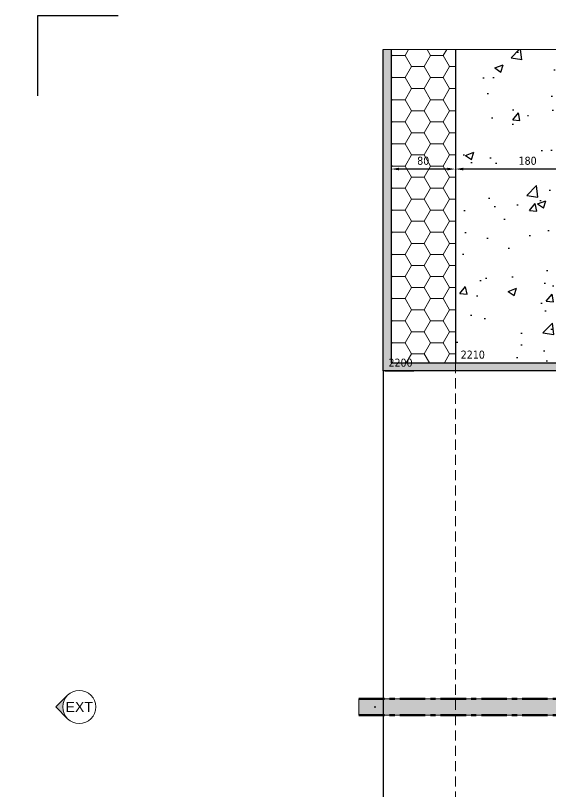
# Model space of a CAD drawing. Header units: millimetres. Extents: x -20000 to 230000, y -17405 to 25402.
# Drawn here: x 44290 to 44956, y -4329 to -3364 of the extents above; entities that cross this region are included whole.
import ezdxf

# ---------------------------------------------------------------- set-up
doc = ezdxf.new("R2010")
doc.units = ezdxf.units.MM
doc.header["$PDMODE"] = 35
doc.header["$PDSIZE"] = 0.5
doc.linetypes.add('AXES', pattern=[50.800000000000004, 31.75, -6.35, 6.35, -6.35])
doc.linetypes.add('CACHE', pattern=[9.524999999999999, 6.35, -3.175])
doc.layers.get('0').update_dxf_attribs({"lineweight": 13})
doc.layers.get('Defpoints').update_dxf_attribs({"true_color": 0xc2a584})
doc.layers.add('0 - Invisible', color=43, linetype='Continuous', lineweight=0, plot=False)
doc.layers.add('Intouchable', color=252, linetype='Continuous', lineweight=13, plot=False)
for name, color, linetype, lineweight in [('1 - Axe', 1, 'AXES', 0), ('1 - BETON', 251, 'Continuous', 25), ('1 - Cotation', 32, 'Continuous', 13), ('1 - INTERROMPU', 253, 'CACHE', 13), ('1 - Isolant', 132, 'Continuous', 13), ('1 - Platre', 252, 'Continuous', 13)]:
    doc.layers.add(name, color=color, linetype=linetype, lineweight=lineweight)
doc.layers.add('1 - Cache', color=7, linetype='Continuous', lineweight=0, true_color=0xffffff)
doc.styles.get("Standard").update_dxf_attribs({"font": 'ARIALUNI.TTF'})
doc.styles.add('Texte Poralu', font='tahomabd.ttf')
doc.dimstyles.new('30 - 1000', dxfattribs={"dimtxt": 10, "dimasz": 10, "dimexe": 5, "dimexo": 2.5, "dimgap": 5, "dimtad": 1, "dimdec": 1, "dimtxsty": 'Texte Poralu', "dimcen": 5, "dimazin": 0, "dimtfac": 1, "dimtdec": 1, "dimtmove": 0, "dimatfit": 3, "dimfxl": 1, "dimarcsym": 0})

# ---------------------------------------------------------------- blocks, each defined once
blk = doc.blocks.new('Cadre centrage dessin')
at = {"layer": 'Defpoints'}
for p, q in [((-682.5, 906.5000000000127), (-582.5, 906.5000000000127)), ((-682.5, 806.5000000000127), (-682.5, 906.5000000000127))]:
    blk.add_line(p, q, dxfattribs=at)
blk = doc.blocks.new('*U762')
at = {"layer": '1 - Isolant'}
h = blk.add_hatch(dxfattribs=at)
h.set_pattern_fill('HONEY', color=256, scale=5, style=0)
h.set_pattern_definition([(0, (-80.00000000000003, 230.0000000003561), (23.8125, 13.748153225), [15.875, -31.75]), (120, (-80.00000000000003, 230.0000000003561), (-23.81249994797095, 13.74815331511695), [15.87499999999995, -31.74999999999989]), (59.99999999999999, (-80.00000000000003, 230.0000000003561), (5.202904551637744e-08, 27.49630654011694), [-31.75, 15.875])])
h.paths.add_polyline_path([(-80, 390.000000000357), (2.387982389955822e-14, 390.000000000357), (1.77635683940025e-15, -9.094947017729282e-13), (-80.00000000000003, -9.094947017729282e-13)])
at = {"layer": '0 - Invisible'}
blk.add_lwpolyline([(-80, 390.000000000357), (2.387982389955822e-14, 390.000000000357)], dxfattribs=at)
at = {"layer": '1 - Isolant'}
blk.add_lwpolyline([(2.387982389955822e-14, 390.000000000357), (0, 0), (0, 0), (1.77635683940025e-15, -9.094947017729282e-13), (-80.00000000000003, -9.094947017729282e-13), (-80, 390.000000000357)], dxfattribs=at)
blk = doc.blocks.new('*U750')
at = {"layer": '1 - BETON'}
h = blk.add_hatch(dxfattribs=at)
h.set_pattern_fill('CONCRETE', color=256, scale=15, style=0, pattern_type=2)
h.set_pattern_definition([(49.99999999999999, (19.99999999999996, -9.999999999643052), (107.589027390113, -9.412820247389266), [11.25, -123.75]), (355, (19.99999999999996, -9.999999999643052), (-20.81270004195, 112.8288200550018), [9, -99]), (100.4514, (28.96575199999997, -10.78440099964305), (86.77640725710323, 103.415931309143), [9.5610285, -105.1713168]), (46.18420000000002, (19.99999999999996, 20.00000000035695), (160.0861572938467, -24.82785214935271), [16.87499999999985, -185.6249999999988]), (96.6356, (33.34051174999995, 17.93100395035694), (140.1994058323055, 146.1176806350663), [14.3415432, -157.75695]), (351.1842, (19.99999999999996, 20.00000000035695), (140.1992917700441, 146.1177901387987), [13.5, -148.5]), (21, (34.99999999999996, 12.50000000035695), (89.53605781776925, -60.39283359980082), [11.25, -123.75]), (326.0000000000001, (34.99999999999996, 12.50000000035695), (36.49729978823726, 108.772506757028), [9, -99]), (71.4514, (42.46133494999997, 7.467259100356955), (126.0333942872235, 48.37957450649286), [9.5610285, -105.1713168]), (37.50000000000001, (19.99999999999996, -9.999999999643052), (1.8239782975936, 49.93407807469672), [0, -97.8, 0, -100.5, 0, -99.375]), (7.499999999999999, (19.99999999999996, -9.999999999643052), (39.46043061632229, 59.16175678235403), [0, -57.3, 0, -95.55, 0, -37.875]), (327.5, (-13.45000000000003, -9.999999999643052), (80.07336542586135, -3.383230760156963), [0, -37.5, 0, -117, 0, -155.25]), (317.5, (-28.45000000000003, -9.999999999643052), (87.47792540135794, 15.01574734984766), [0, -48.75, 0, -77.69999999999999, 0, -110.25])])
h.paths.add_polyline_path([(-180, 390.000000000357), (-180, 0), (0, 0), (-1.4210854715202e-14, 390.000000000357)])
at = {"layer": '1 - Isolant'}
h = blk.add_hatch(dxfattribs=at)
h.set_pattern_fill('HONEY', color=256, scale=5)
h.set_pattern_definition([(0, (99.99999999999994, -9.99999999964301), (23.8125, 13.748153225), [15.875, -31.75]), (120, (99.99999999999994, -9.99999999964301), (-23.81249994797095, 13.74815331511695), [15.87499999999994, -31.74999999999988]), (59.99999999999999, (99.99999999999994, -9.99999999964301), (5.202904551637744e-08, 27.49630654011694), [-31.75, 15.875])])
h.paths.add_polyline_path([(400.0000000000001, 303.000000000357), (313.0000000000002, 390.000000000357), (-1.4210854715202e-14, 390.000000000357), (0, 303.000000000357)])
at = {"layer": '1 - Platre'}
h = blk.add_hatch(dxfattribs=at)
h.set_pattern_fill('AR-SAND', color=256, scale=0.1)
h.set_pattern_definition([(37.50000000000001, (99.99999999999994, -9.999999999643023), (-0.1600031295984046, 4.894132373293424), [0, -3.860800000000001, 0, -4.318000000000001, 0, -4.1275]), (7.499999999999999, (99.99999999999994, -9.999999999643023), (4.495232831380027, 7.168251005683543), [0, -2.0828, 0, -3.4798, 0, -1.3335]), (327.5, (96.87579999999994, -9.999999999643023), (7.90992370241458, 0.01437184678545691), [0, -1.27, 0, -4.572, 0, -5.969]), (317.5, (96.87579999999994, -9.999999999643023), (7.635564524722972, 2.229293232572162), [0, -0.635, 0, -2.9972, 0, -3.429])])
h.paths.add_polyline_path([(400, 290.000000000357), (0, 290.000000000357), (0, 303.000000000357), (400.0000000000001, 303.000000000357)])
at = {"layer": '0 - Invisible'}
for points in [[(-1.4210854715202e-14, 390.000000000357), (-180, 390.000000000357)], [(400.0000000000001, 303.000000000357), (313.0000000000002, 390.000000000357), (-1.4210854715202e-14, 390.000000000357)], [(400, 290.000000000357), (400.0000000000001, 303.000000000357)]]:
    blk.add_lwpolyline(points, dxfattribs=at)
at = {"layer": '1 - BETON'}
blk.add_lwpolyline([(-180, 390.000000000357), (-180, 0), (0, 0), (-1.814043706915847e-14, 390.000000000357)], dxfattribs=at)
at = {"layer": '1 - Isolant'}
blk.add_lwpolyline([(400.0000000000001, 303.000000000357), (0, 303.000000000357), (-1.4210854715202e-14, 390.000000000357)], dxfattribs=at)
at = {"layer": '1 - Platre'}
blk.add_lwpolyline([(400, 290.000000000357), (0, 290.000000000357), (0, 303.000000000357), (400.0000000000001, 303.000000000357)], dxfattribs=at)
blk = doc.blocks.new('*U198')
h = blk.add_hatch(color=256)
edge = h.paths.add_edge_path()
edge.add_line((-29.16815472393788, 0), (-14.58407736197061, -14.58407736196894))
edge.add_arc((1.326938559031987e-11, 1.103117597267556e-11), 20.62500000001327, 180.0000000000306, 224.9999999999923, ccw=False)
edge.add_arc((8.125056183416746e-12, -8.900435943814955e-12), 20.62500000000813, 135.0000000000017, 179.9999999999753, ccw=False)
edge.add_line((-14.58407736197061, 14.58407736196894), (-29.16815472393788, 0))
for p, q in [((-14.58407736197061, 14.58407736196894), (-29.16815472393787, 0.001705469134321902)), ((-29.16815472393787, 0.001705469134321902), (-14.58407736196841, -14.58407736197114))]:
    blk.add_line(p, q)
blk.add_circle((0, 0), 20.625)
at = {"insert": (0, 0), "char_height": 12.5, "attachment_point": 5}
blk.add_mtext('EXT', dxfattribs=at)
blk = doc.blocks.new('*D551')
at = {"layer": '1 - Cotation', "color": 0, "lineweight": -2, "transparency": 16777216}
for p, q in [((44837.50000000012, -3408.168358776828), (44837.50000000012, -3559.494146561046)), ((45017.49999999996, -3508.168358777201), (45017.49999999996, -3559.494146561046)), ((45007.49999999996, -3554.494146561046), (44847.50000000012, -3554.494146561046))]:
    blk.add_line(p, q, dxfattribs=at)
at = {"layer": '1 - Cotation', "color": 0, "transparency": 16777216}
for points in [[(44847.50000000012, -3552.82747989438), (44847.50000000012, -3556.160813227713), (44837.50000000012, -3554.494146561046)], [(45007.49999999996, -3552.82747989438), (45007.49999999996, -3556.160813227713), (45017.49999999996, -3554.494146561046)]]:
    blk.add_solid(points, dxfattribs=at)
at = {"layer": 'Defpoints', "color": 0, "transparency": 16777216}
for p in [(44837.50000000012, -3405.668358776828), (45017.49999999996, -3505.668358777201), (44837.50000000012, -3554.494146561046)]:
    blk.add_point(p, dxfattribs=at)
at = {"layer": '1 - Cotation', "color": 0, "transparency": 16777216, "insert": (44927.50000000004, -3544.265805392477), "char_height": 10, "attachment_point": 5, "style": 'Texte Poralu'}
blk.add_mtext('180', dxfattribs=at)
blk = doc.blocks.new('*D553')
at = {"layer": '1 - Cotation', "color": 0, "lineweight": -2, "transparency": 16777216}
for p, q in [((44757.50000000012, -3408.168358776828), (44757.50000000012, -3559.494146560677)), ((44837.50000000012, -3408.168358776828), (44837.50000000012, -3559.494146560677)), ((44827.50000000012, -3554.494146560677), (44767.50000000012, -3554.494146560677))]:
    blk.add_line(p, q, dxfattribs=at)
at = {"layer": '1 - Cotation', "color": 0, "transparency": 16777216}
for points in [[(44767.50000000012, -3552.827479894011), (44767.50000000012, -3556.160813227344), (44757.50000000012, -3554.494146560677)], [(44827.50000000012, -3552.827479894011), (44827.50000000012, -3556.160813227344), (44837.50000000012, -3554.494146560677)]]:
    blk.add_solid(points, dxfattribs=at)
at = {"layer": 'Defpoints', "color": 0, "transparency": 16777216}
for p in [(44757.50000000012, -3405.668358776828), (44837.50000000012, -3405.668358776828), (44757.50000000012, -3554.494146560677)]:
    blk.add_point(p, dxfattribs=at)
at = {"layer": '1 - Cotation', "color": 0, "transparency": 16777216, "insert": (44797.50000000012, -3544.265805392108), "char_height": 10, "attachment_point": 5, "style": 'Texte Poralu'}
blk.add_mtext('80', dxfattribs=at)
blk = doc.blocks.new('*U439')
at = {"layer": '1 - Cache'}
blk.add_hatch(color=256, dxfattribs=at).paths.add_polyline_path([(-20, -10), (419.999999999899, -10), (419.999999999899, 10), (-20, 10)])
at = {"layer": '0 - Invisible'}
blk.add_lwpolyline([(-20, -10), (419.999999999899, -10), (419.999999999899, 10), (-20, 10)], close=True, dxfattribs=at)
for p in [(0, 0), (399.999999999899, 0)]:
    blk.add_point(p, dxfattribs=at)
at = {"layer": '1 - Axe', "lineweight": 50}
for p, q in [((-20, 10), (419.999999999899, 10)), ((-20, -10), (419.999999999899, -10))]:
    blk.add_line(p, q, dxfattribs=at)
blk = doc.blocks.new('*D745')
at = {"layer": 'Defpoints', "color": 0, "lineweight": -2, "transparency": 16777216}
blk.add_line((44840.00000000012, -3795.668358777185), (44875.99227669595, -3795.668358777185), dxfattribs=at)
at = {"layer": 'Defpoints', "color": 0, "transparency": 16777216}
for p in [(44837.50000000012, -3795.668358777185), (44837.50000000018, -3795.668358777185), (40000, -6005.668358777197)]:
    blk.add_point(p, dxfattribs=at)
at = {"layer": 'Defpoints', "color": 0, "transparency": 16777216, "insert": (44859.24613834807, -3785.463523317145), "char_height": 10, "attachment_point": 5, "style": 'Texte Poralu'}
blk.add_mtext('2210', dxfattribs=at)
blk = doc.blocks.new('*D746')
at = {"layer": 'Defpoints', "color": 0, "lineweight": -2, "transparency": 16777216}
blk.add_line((45020.00000000012, -3615.668358777184), (45055.99227669595, -3615.668358777184), dxfattribs=at)
at = {"layer": 'Defpoints', "color": 0, "transparency": 16777216}
for p in [(45017.50000000012, -3615.668358777184), (45017.50000000018, -3615.668358777184), (40000, -6005.668358777197)]:
    blk.add_point(p, dxfattribs=at)
at = {"layer": 'Defpoints', "color": 0, "transparency": 16777216, "insert": (45039.24613834807, -3605.460165358783), "char_height": 10, "attachment_point": 5, "style": 'Texte Poralu'}
blk.add_mtext('2390', dxfattribs=at)
blk = doc.blocks.new('*D747')
at = {"layer": 'Defpoints', "color": 0, "lineweight": -2, "transparency": 16777216}
blk.add_line((45420.00000000012, -3505.6683587772), (45455.99227669588, -3505.6683587772), dxfattribs=at)
at = {"layer": 'Defpoints', "color": 0, "transparency": 16777216}
for p in [(45417.50000000012, -3505.6683587772), (45417.50000000012, -3505.6683587772), (40000, -6005.668358777197)]:
    blk.add_point(p, dxfattribs=at)
at = {"layer": 'Defpoints', "color": 0, "transparency": 16777216, "insert": (45439.246138348, -3495.463523317159), "char_height": 10, "attachment_point": 5, "style": 'Texte Poralu'}
blk.add_mtext('2500', dxfattribs=at)
blk = doc.blocks.new('*D748')
at = {"layer": 'Defpoints', "color": 0, "lineweight": -2, "transparency": 16777216}
blk.add_line((44750.00000000012, -3805.668358777185), (44785.99227669624, -3805.668358777185), dxfattribs=at)
at = {"layer": 'Defpoints', "color": 0, "transparency": 16777216}
for p in [(44747.50000000012, -3805.668358777185), (44747.50000000047, -3805.668358777185), (40000, -6005.668358777197)]:
    blk.add_point(p, dxfattribs=at)
at = {"layer": 'Defpoints', "color": 0, "transparency": 16777216, "insert": (44769.24613834836, -3795.463523317145), "char_height": 10, "attachment_point": 5, "style": 'Texte Poralu'}
blk.add_mtext('2200', dxfattribs=at)
blk = doc.blocks.new('*U494')
at = {"layer": '1 - BETON'}
h = blk.add_hatch(dxfattribs=at)
h.set_pattern_fill('AR-SAND', color=256, scale=0.1)
h.set_pattern_definition([(37.50000000000001, (-190.0000000003574, -60.00000000000011), (-0.1600031295984046, 4.894132373293424), [0, -3.860800000000001, 0, -4.318000000000001, 0, -4.1275]), (7.499999999999999, (-190.0000000003574, -60.00000000000011), (4.495232831380027, 7.168251005683543), [0, -2.0828, 0, -3.4798, 0, -1.3335]), (327.5, (-193.1242000003574, -60.00000000000011), (7.90992370241458, 0.01437184678545762), [0, -1.27, 0, -4.572, 0, -5.969]), (317.5, (-193.1242000003574, -60.00000000000011), (7.635564524722972, 2.229293232572163), [0, -0.635, 0, -2.9972, 0, -3.429])])
h.paths.add_polyline_path([(-390.0000000003578, 10), (-390.0000000003578, 0), (0, 0), (3.943512183468556e-13, -260.0000000000001), (10.00000000000039, -260.0000000000001), (10, 10)])
at = {"layer": '0 - Invisible'}
blk.add_lwpolyline([(-390.0000000003578, 10), (-390.0000000003578, 0)], dxfattribs=at)
at = {"layer": '1 - BETON'}
blk.add_lwpolyline([(-390.0000000003578, 0), (0, 0), (3.943512183468556e-13, -260.0000000000001), (10.00000000000039, -260.0000000000001), (10, 10), (-390.0000000003578, 10)], dxfattribs=at)

msp = doc.modelspace()

# ---------------------------------------------------------------- linework, layer by layer
at = {"layer": '1 - BETON'}
msp.add_line((44747.50000000012, -3805.668358777185), (44747.50000000012, -4976.26779066065), dxfattribs=at)
at = {"layer": '1 - INTERROMPU', "ltscale": 2}
msp.add_line((44837.50000000012, -3795.668358777184), (44837.50000000002, -4976.267790660651), dxfattribs=at)

# ---------------------------------------------------------------- block references
at = {"xscale": -1, "rotation": 90.0000000000005}
msp.add_blockref('*U494', (44757.50000000012, -3795.668358777185), dxfattribs=at)
for name, p in [('*U762', (44837.50000000012, -3795.668358777184)), ('*U750', (45017.50000000012, -3795.668358777184)), ('*U198', (44369.16813016713, -4223.714663780647)), ('*U439', (44737.50000000012, -4223.718074718916))]:
    msp.add_blockref(name, p)
at = {"layer": 'Intouchable'}
msp.add_blockref('Cadre centrage dessin', (45000, -4270.003379446438), dxfattribs=at)

# ---------------------------------------------------------------- dimensions: what is measured, and where the dimension line sits
at = {"layer": '1 - Cotation'}
for base, p1, p2, picture, middle in [((44757.50000000012, -3554.494146560677), (44837.50000000012, -3405.668358776828), (44757.50000000012, -3405.668358776828), '*D553', (44797.50000000012, -3544.265805392108)), ((44837.50000000012, -3554.494146561046), (45017.49999999996, -3505.668358777201), (44837.50000000012, -3405.668358776828), '*D551', (44927.50000000004, -3544.265805392477))]:
    dim = msp.add_linear_dim(base=base, p1=p1, p2=p2, dimstyle='30 - 1000', dxfattribs=at)
    dim.commit()
    dim.dimension.update_dxf_attribs({"geometry": picture, "text_midpoint": middle})
at = {"layer": 'Defpoints'}
for feature_location, offset, picture, middle in [((45417.50000000012, -3505.6683587772), (0, 0), '*D747', (45439.246138348, -3495.463523317159)), ((45017.50000000012, -3615.668358777184), (6.548361852765083e-11, 0), '*D746', (45039.24613834807, -3605.460165358783)), ((44837.50000000012, -3795.668358777185), (6.548361852765083e-11, 0), '*D745', (44859.24613834807, -3785.463523317145)), ((44747.50000000012, -3805.668358777185), (3.5652192309498787e-10, 0), '*D748', (44769.24613834836, -3795.463523317145))]:
    dim = msp.add_ordinate_dim(feature_location=feature_location, offset=offset, dtype=0, origin=(40000, -6005.668358777197), dimstyle='30 - 1000', dxfattribs=at)
    dim.commit()
    dim.dimension.update_dxf_attribs({"geometry": picture, "text_midpoint": middle})

doc.saveas('drawing.dxf')
